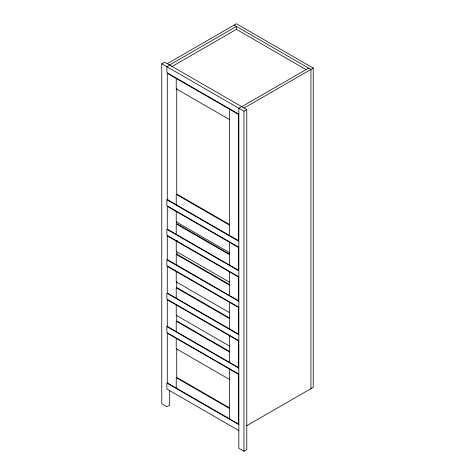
<?xml version="1.0" encoding="UTF-8"?>
<svg xmlns="http://www.w3.org/2000/svg" width="475" height="475" viewBox="0 0 475 475"><rect width="100%" height="100%" fill="white"/><g stroke="black" fill="none" stroke-linecap="round" stroke-linejoin="round"><path stroke-width="0.71" d="M169.706 390.308L169.706 405.122L166.885 406.748L161.767 403.792L161.767 63.745L164.582 62.118L246.78 109.577L246.78 449.623L243.966 451.25L238.842 448.293L238.842 108.247L241.662 106.62M167.271 63.668L236.413 23.75L313.233 68.103L313.233 387.309L246.667 425.742M169.575 64.998L236.413 26.41L236.413 29.373L306.072 69.588M169.706 65.075L166.885 66.702L166.885 72.616L238.842 114.16M171.505 66.844L236.413 29.367M241.787 106.691L308.625 68.103M244.097 108.021L313.233 68.103M161.767 63.745L243.966 111.203L246.78 109.577M238.842 247.22L166.885 205.675L166.885 199.761L168.013 199.114M177.359 240.433L176.231 241.086L176.231 251.435L229.496 282.186M176.231 264.741L176.231 254.392L177.359 253.739M238.842 374.074L166.885 332.53L166.885 326.616L168.013 325.963M234.11 25.08L310.929 69.433L310.929 388.639M229.496 119.552L176.231 88.801L176.231 78.452M229.366 224.449L176.748 194.067L176.748 88.504M229.496 225.114L176.231 194.364L176.231 204.713M166.885 199.761L238.842 241.306M229.496 252.617L176.231 221.867L176.231 211.518M229.366 254.018L176.748 223.642L176.748 221.57M229.496 254.689L176.231 223.933L176.231 234.282M238.842 270.875L166.885 229.33L166.885 235.244L238.842 276.788M229.366 284.478L176.748 254.095L176.748 251.881M176.231 254.392L229.496 285.142M238.842 301.334L166.885 259.789L166.885 265.703L238.842 307.248M229.496 312.645L176.231 281.889L176.231 271.54M229.366 317.888L176.748 287.512L176.748 281.598M229.496 318.559L176.231 287.803L176.231 298.152M238.842 334.744L166.885 293.2L166.885 299.113L238.842 340.658M229.496 346.055L176.231 315.305L176.231 304.956M229.366 351.304L176.748 320.922L176.748 315.008M229.496 351.969L176.231 321.219L176.231 331.568M166.885 326.616L238.842 368.161M229.496 379.472L176.231 348.715L176.231 338.366M229.366 407.782L176.748 377.399L176.748 348.424M229.496 408.447L176.231 377.696L176.231 388.045M238.842 424.638L166.885 383.093L166.885 389.007L238.842 430.552M243.966 111.203L243.966 451.25M229.496 109.202L229.496 235.469M229.496 242.268L229.496 265.038M229.496 271.837L229.496 295.492M229.496 302.296L229.496 328.908M229.496 335.706L229.496 362.318M229.496 369.122L229.496 418.796M238.462 114.38L167.271 73.281L167.271 199.542L238.462 240.641L238.462 114.38M238.462 247.439L167.271 206.34L167.271 229.11L238.462 270.21L238.462 247.439M238.462 277.014L167.271 235.909L167.271 259.564L238.462 300.669L238.462 277.014M238.462 307.468L167.271 266.368L167.271 292.98L238.462 334.079L238.462 307.468M238.462 340.884L167.271 299.778L167.271 326.396L238.462 367.496L238.462 340.884M238.462 374.294L167.271 333.195L167.271 382.874L238.462 423.973L238.462 374.294"/></g></svg>
